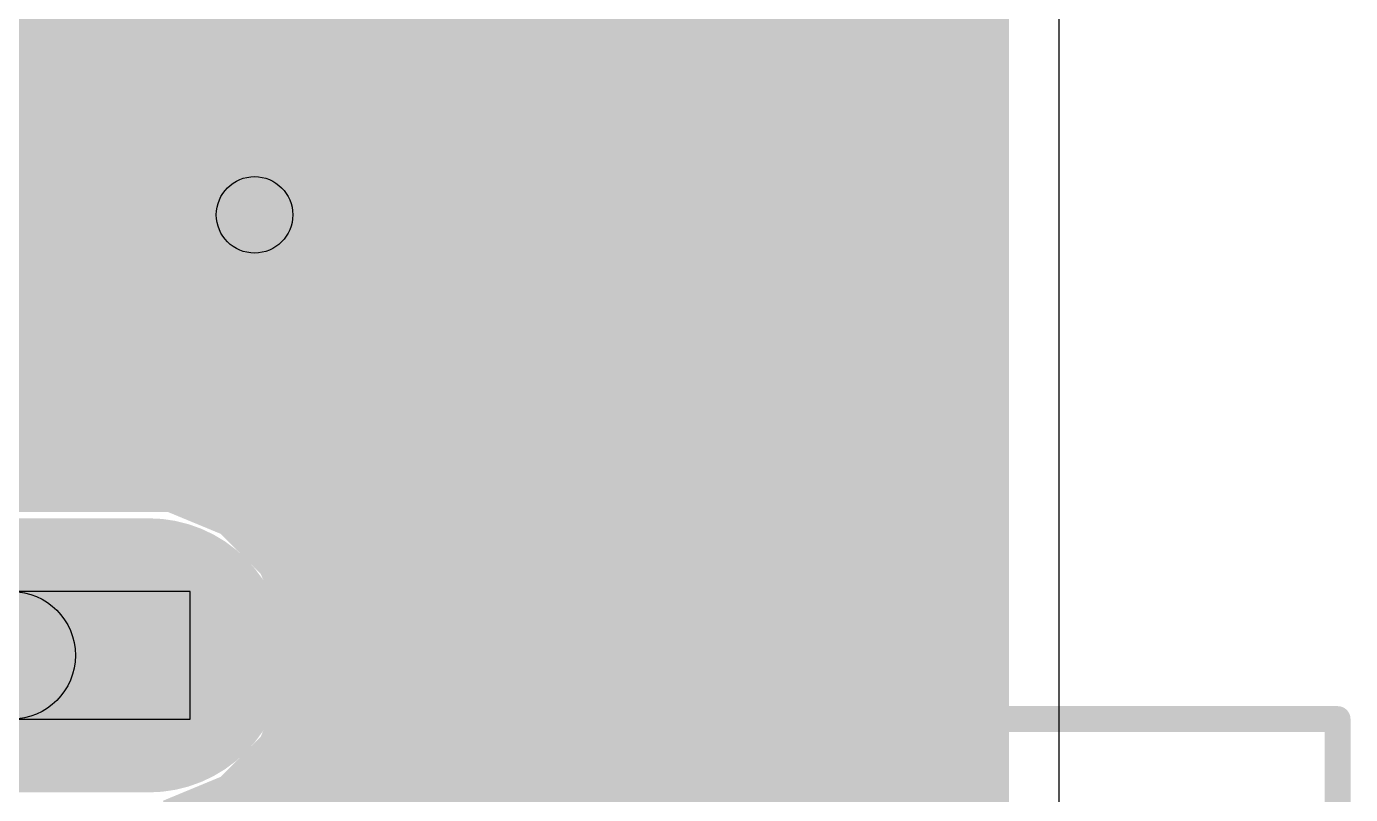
# Model space of a CAD drawing. Extents: x -4.6 to 54.3, y -4.7 to 51.3.
# Drawn here: x 43.93 to 54.32, y 27.84 to 33.86 of the extents above; entities that cross this region are included whole.
import ezdxf

# ---------------------------------------------------------------- set-up
doc = ezdxf.new("R2010")
doc.units = 0
for name, color, linetype in [('1', 22, 'CONTINUOUS'), ('16', 175, 'CONTINUOUS'), ('17', 82, 'CONTINUOUS'), ('18', 82, 'CONTINUOUS'), ('20', 7, 'CONTINUOUS'), ('21', 253, 'CONTINUOUS'), ('30', 253, 'CONTINUOUS'), ('31', 253, 'CONTINUOUS'), ('44', 253, 'CONTINUOUS'), ('46', 140, 'CONTINUOUS')]:
    doc.layers.add(name, color=color, linetype=linetype)

# ---------------------------------------------------------------- blocks, each defined once
blk = doc.blocks.new('RECT')
blk.add_solid([(-0.5, -0.5), (0.5, -0.5), (-0.5, 0.5), (0.5, 0.5)])
blk = doc.blocks.new('LONGP100')
at = {"const_width": 1}
blk.add_lwpolyline([(-0.5, 0), (0.5, 0)], dxfattribs=at)
at = {"const_width": 0.5}
for points in [[(-0.5, 0.25, 1), (-0.5, -0.25)], [(0.5, -0.25, 1), (0.5, 0.25)]]:
    blk.add_lwpolyline(points, format="xyb", dxfattribs=at)
blk = doc.blocks.new('SQUAREV')
blk.add_solid([(-0.5, -0.5), (0.5, -0.5), (-0.5, 0.5), (0.5, 0.5)])

msp = doc.modelspace()

# ---------------------------------------------------------------- linework, layer by layer
at = {"layer": '1', "const_width": 0.4064}
for points in [[(51.435, 50.7618), (51.435, 0.635)], [(48.2583, 33.1582), (47.2301, 34.1864)], [(41.91, 33.655), (47.01, 33.655)], [(47.01, 33.655), (48.635, 32.03)], [(47.6853, 33.7312), (51.435, 33.7312)], [(48.0917, 33.3248), (51.435, 33.3248)], [(49.2709, 33.1582), (48.2583, 33.1582)], [(49.4632, 32.9659), (49.2709, 33.1582)], [(44.9032, 32.9659), (44.7455, 33.1236)], [(44.7455, 33.1236), (46.7899, 33.1236)], [(46.7899, 33.1236), (47.8068, 32.1067)], [(44.9032, 31.0941), (44.9032, 32.9659)], [(49.4632, 31.0941), (49.4632, 32.9659)], [(44.9032, 32.9184), (46.9951, 32.9184)], [(49.4632, 32.9184), (51.435, 32.9184)], [(44.9032, 32.512), (47.4015, 32.512)], [(49.4632, 32.512), (51.435, 32.512)], [(44.9032, 32.1056), (47.8068, 32.1056)], [(47.8068, 32.1067), (47.8068, 31.9533)], [(49.4632, 32.1056), (51.435, 32.1056)], [(44.075, 32.03), (42.825, 32.03)], [(46.355, 29.75), (48.635, 32.03)], [(47.8068, 31.9533), (45.8236, 29.9701)], [(44.9032, 31.6992), (47.5527, 31.6992)], [(49.4632, 31.6992), (51.435, 31.6992)], [(44.9032, 31.2928), (47.1463, 31.2928)], [(49.4632, 31.2928), (51.435, 31.2928)], [(44.7109, 30.9018), (44.9032, 31.0941)], [(49.2709, 30.9018), (49.4632, 31.0941)], [(43.0679, 30.8864), (46.7399, 30.8864)], [(43.4391, 30.9018), (44.7109, 30.9018)], [(46.8864, 29.5299), (48.2583, 30.9018)], [(48.2429, 30.8864), (51.435, 30.8864)], [(48.2583, 30.9018), (49.2709, 30.9018)], [(42.6615, 30.48), (46.3335, 30.48)], [(47.8365, 30.48), (51.435, 30.48)], [(45.0792, 30.2582), (42.5508, 30.2582)], [(45.5674, 30.056), (45.0792, 30.2582)], [(45.5249, 30.0736), (45.9271, 30.0736)], [(45.8236, 29.7998), (45.5674, 30.056)], [(47.4301, 30.0736), (51.435, 30.0736)], [(45.8236, 29.9701), (45.8236, 29.7998)], [(46.355, 27.305), (46.355, 29.75)], [(47.0237, 29.6672), (51.435, 29.6672)], [(46.8864, 27.0849), (46.8864, 29.5299)], [(46.8864, 29.2608), (51.435, 29.2608)], [(46.8864, 28.8544), (51.435, 28.8544)], [(46.8864, 28.448), (51.435, 28.448)], [(45.5674, 27.804), (45.8236, 28.0602)], [(45.8236, 28.0602), (45.8236, 27.5251)], [(45.805, 28.0416), (45.8236, 28.0416)], [(46.8864, 28.0416), (51.435, 28.0416)], [(45.0792, 27.6018), (45.5674, 27.804)], [(45.1598, 27.6352), (45.8236, 27.6352)], [(46.8864, 27.6352), (51.435, 27.6352)]]:
    msp.add_lwpolyline(points, dxfattribs=at)
at = {"layer": '1', "const_width": 0.2032}
for points in [[(47.0818, 33.7268, 1), (46.9382, 33.5832)], [(47.01, 33.5534, 1), (47.01, 33.7566)], [(47.6853, 33.8328, 1), (47.6853, 33.6296)], [(51.435, 33.6296, 1), (51.435, 33.8328)], [(48.0917, 33.4264, 1), (48.0917, 33.2232)], [(51.435, 33.2232, 1), (51.435, 33.4264)], [(48.2583, 33.2598, 1), (48.2583, 33.0566)], [(49.3428, 33.23, 1), (49.1991, 33.0864)], [(49.2709, 33.0566, 1), (49.2709, 33.2598)], [(44.7455, 33.2252, 1), (44.7455, 33.022)], [(44.8174, 33.1954, 1), (44.6737, 33.0518)], [(46.8617, 33.1954, 1), (46.718, 33.0518)], [(46.7899, 33.022, 1), (46.7899, 33.2252)], [(48.1865, 33.0864, 1), (48.3302, 33.23)], [(45.0048, 32.9659, 1), (44.8016, 32.9659)], [(44.8314, 32.8941, 1), (44.975, 33.0378)], [(49.5648, 32.9659, 1), (49.3616, 32.9659)], [(49.3914, 32.8941, 1), (49.535, 33.0378)], [(44.9032, 33.02, 1), (44.9032, 32.8168)], [(46.9951, 32.8168, 1), (46.9951, 33.02)], [(49.4632, 33.02, 1), (49.4632, 32.8168)], [(51.435, 32.8168, 1), (51.435, 33.02)], [(44.9032, 32.6136, 1), (44.9032, 32.4104)], [(47.4015, 32.4104, 1), (47.4015, 32.6136)], [(49.4632, 32.6136, 1), (49.4632, 32.4104)], [(51.435, 32.4104, 1), (51.435, 32.6136)], [(44.9032, 32.2072, 1), (44.9032, 32.004)], [(47.9084, 32.1067, 1), (47.7052, 32.1067)], [(47.8068, 32.004, 1), (47.8068, 32.2072)], [(49.4632, 32.2072, 1), (49.4632, 32.004)], [(51.435, 32.004, 1), (51.435, 32.2072)], [(44.075, 31.9284, 1), (44.075, 32.1316)], [(47.735, 32.0348, 1), (47.8786, 32.1785)], [(48.7068, 31.9582, 1), (48.5632, 32.1018)], [(48.5632, 31.9582, 1), (48.7068, 32.1018)], [(47.8786, 31.8815, 1), (47.735, 32.0252)], [(47.7052, 31.9533, 1), (47.9084, 31.9533)], [(44.9032, 31.8008, 1), (44.9032, 31.5976)], [(47.5527, 31.5976, 1), (47.5527, 31.8008)], [(49.4632, 31.8008, 1), (49.4632, 31.5976)], [(51.435, 31.5976, 1), (51.435, 31.8008)], [(44.9032, 31.3944, 1), (44.9032, 31.1912)], [(47.1463, 31.1912, 1), (47.1463, 31.3944)], [(49.4632, 31.3944, 1), (49.4632, 31.1912)], [(51.435, 31.1912, 1), (51.435, 31.3944)], [(44.975, 31.0222, 1), (44.8314, 31.1659)], [(49.535, 31.0222, 1), (49.3914, 31.1659)], [(44.8016, 31.0941, 1), (45.0048, 31.0941)], [(49.3616, 31.0941, 1), (49.5648, 31.0941)], [(44.6391, 30.9736, 1), (44.7828, 30.83)], [(44.7109, 30.8002, 1), (44.7109, 31.0034)], [(46.7399, 30.7848, 1), (46.7399, 30.988)], [(48.2429, 30.988, 1), (48.2429, 30.7848)], [(48.2583, 31.0034, 1), (48.2583, 30.8002)], [(48.3302, 30.83, 1), (48.1865, 30.9736)], [(49.1991, 30.9736, 1), (49.3428, 30.83)], [(49.2709, 30.8002, 1), (49.2709, 31.0034)], [(51.435, 30.7848, 1), (51.435, 30.988)], [(46.3335, 30.3784, 1), (46.3335, 30.5816)], [(47.8365, 30.5816, 1), (47.8365, 30.3784)], [(51.435, 30.3784, 1), (51.435, 30.5816)], [(45.1181, 30.3521, 1), (45.0403, 30.1643)], [(45.0792, 30.1566, 1), (45.0792, 30.3598)], [(45.5249, 30.1752, 1), (45.5249, 29.972)], [(45.6392, 30.1278, 1), (45.4955, 29.9841)], [(45.5285, 29.9621, 1), (45.6062, 30.1499)], [(45.9271, 29.972, 1), (45.9271, 30.1752)], [(47.4301, 30.1752, 1), (47.4301, 29.972)], [(51.435, 29.972, 1), (51.435, 30.1752)], [(45.9252, 29.9701, 1), (45.722, 29.9701)], [(45.7518, 30.042, 1), (45.8954, 29.8983)], [(45.7518, 29.7279, 1), (45.8954, 29.8716)], [(46.4566, 29.75, 1), (46.2534, 29.75)], [(46.2832, 29.8218, 1), (46.4268, 29.6782)], [(45.722, 29.7998, 1), (45.9252, 29.7998)], [(47.0237, 29.7688, 1), (47.0237, 29.5656)], [(51.435, 29.5656, 1), (51.435, 29.7688)], [(46.988, 29.5299, 1), (46.7848, 29.5299)], [(46.8146, 29.6017, 1), (46.9582, 29.458)], [(46.8864, 29.3624, 1), (46.8864, 29.1592)], [(51.435, 29.1592, 1), (51.435, 29.3624)], [(46.8864, 28.956, 1), (46.8864, 28.7528)], [(51.435, 28.7528, 1), (51.435, 28.956)], [(46.8864, 28.5496, 1), (46.8864, 28.3464)], [(51.435, 28.3464, 1), (51.435, 28.5496)], [(45.9252, 28.0602, 1), (45.722, 28.0602)], [(45.8954, 27.9884, 1), (45.7518, 28.1321)], [(45.805, 28.1432, 1), (45.805, 27.94)], [(45.8236, 27.94, 1), (45.8236, 28.1432)], [(46.8864, 28.1432, 1), (46.8864, 27.94)], [(51.435, 27.94, 1), (51.435, 28.1432)], [(45.4955, 27.8758, 1), (45.6392, 27.7322)], [(45.6062, 27.7101, 1), (45.5285, 27.8979)]]:
    msp.add_lwpolyline(points, format="xyb", dxfattribs=at)
at = {"layer": '16', "const_width": 0.4064}
for points in [[(51.435, 50.7618), (51.435, 0.635)], [(34.1864, 33.7312), (51.435, 33.7312)], [(34.1864, 33.3248), (51.435, 33.3248)], [(34.1864, 32.9184), (51.435, 32.9184)], [(34.1864, 32.512), (51.435, 32.512)], [(34.1864, 32.1056), (51.435, 32.1056)], [(34.1864, 31.6992), (51.435, 31.6992)], [(34.1864, 31.2928), (51.435, 31.2928)], [(34.1864, 30.8864), (51.435, 30.8864)], [(37.0632, 30.48), (51.435, 30.48)], [(45.0792, 30.2582), (42.5508, 30.2582)], [(45.5674, 30.056), (45.0792, 30.2582)], [(45.5249, 30.0736), (51.435, 30.0736)], [(45.941, 29.6824), (45.5674, 30.056)], [(46.1432, 29.1942), (45.941, 29.6824)], [(45.9473, 29.6672), (51.435, 29.6672)], [(46.1156, 29.2608), (51.435, 29.2608)], [(46.1432, 28.6658), (46.1432, 29.1942)], [(46.1432, 28.8544), (51.435, 28.8544)], [(45.941, 28.1776), (46.1432, 28.6658)], [(46.053, 28.448), (51.435, 28.448)], [(45.5674, 27.804), (45.941, 28.1776)], [(45.805, 28.0416), (51.435, 28.0416)], [(45.0792, 27.6018), (45.5674, 27.804)], [(45.1598, 27.6352), (51.435, 27.6352)]]:
    msp.add_lwpolyline(points, dxfattribs=at)
at = {"layer": '16', "const_width": 0.2032}
for points in [[(51.435, 33.6296, 1), (51.435, 33.8328)], [(51.435, 33.2232, 1), (51.435, 33.4264)], [(51.435, 32.8168, 1), (51.435, 33.02)], [(51.435, 32.4104, 1), (51.435, 32.6136)], [(51.435, 32.004, 1), (51.435, 32.2072)], [(51.435, 31.5976, 1), (51.435, 31.8008)], [(51.435, 31.1912, 1), (51.435, 31.3944)], [(51.435, 30.7848, 1), (51.435, 30.988)], [(51.435, 30.3784, 1), (51.435, 30.5816)], [(45.1181, 30.3521, 1), (45.0403, 30.1643)], [(45.0792, 30.1566, 1), (45.0792, 30.3598)], [(45.5249, 30.1752, 1), (45.5249, 29.972)], [(45.6392, 30.1278, 1), (45.4955, 29.9841)], [(45.5285, 29.9621, 1), (45.6062, 30.1499)], [(51.435, 29.972, 1), (51.435, 30.1752)], [(46.0349, 29.7212, 1), (45.8471, 29.6435)], [(45.9473, 29.7688, 1), (45.9473, 29.5656)], [(45.8691, 29.6105, 1), (46.0128, 29.7542)], [(51.435, 29.5656, 1), (51.435, 29.7688)], [(46.1156, 29.3624, 1), (46.1156, 29.1592)], [(46.2448, 29.1942, 1), (46.0416, 29.1942)], [(51.435, 29.1592, 1), (51.435, 29.3624)], [(46.0493, 29.1553, 1), (46.2371, 29.2331)], [(46.1432, 28.956, 1), (46.1432, 28.7528)], [(51.435, 28.7528, 1), (51.435, 28.956)], [(46.2371, 28.6269, 1), (46.0493, 28.7047)], [(46.0416, 28.6658, 1), (46.2448, 28.6658)], [(46.053, 28.5496, 1), (46.053, 28.3464)], [(51.435, 28.3464, 1), (51.435, 28.5496)], [(46.0128, 28.1058, 1), (45.8691, 28.2495)], [(45.8471, 28.2165, 1), (46.0349, 28.1388)], [(45.805, 28.1432, 1), (45.805, 27.94)], [(51.435, 27.94, 1), (51.435, 28.1432)], [(45.4955, 27.8758, 1), (45.6392, 27.7322)], [(45.6062, 27.7101, 1), (45.5285, 27.8979)]]:
    msp.add_lwpolyline(points, format="xyb", dxfattribs=at)
at = {"layer": '20'}
msp.add_line((52.03, -0.16), (52.03, 51.265), dxfattribs=at)
at = {"layer": '21', "const_width": 0.2032}
for points in [[(54.215, 28.43), (46.265, 28.43)], [(54.215, 19.83), (54.215, 28.43)]]:
    msp.add_lwpolyline(points, dxfattribs=at)
at = {"layer": '21', "const_width": 0.1016}
for points in [[(46.265, 28.4808, 1), (46.265, 28.3792)], [(54.2658, 28.43, 1), (54.1642, 28.43)], [(54.215, 28.3792, 1), (54.215, 28.4808)]]:
    msp.add_lwpolyline(points, format="xyb", dxfattribs=at)
at = {"layer": '44'}
for centre, radius in [((45.72, 32.385), 0.3), ((43.815, 28.93), 0.5)]:
    msp.add_circle(centre, radius, dxfattribs=at)
at = {"layer": '46'}
for p, q in [((45.215, 29.43), (42.415, 29.43)), ((45.215, 28.43), (45.215, 29.43)), ((42.415, 28.43), (45.215, 28.43))]:
    msp.add_line(p, q, dxfattribs=at)

# ---------------------------------------------------------------- block references
at = {"layer": '1', "yscale": 1.6}
for p in [(44.075, 32.03), (48.635, 32.03)]:
    msp.add_blockref('RECT', p, dxfattribs=at)
at = {"layer": '17', "xscale": 2, "yscale": 2, "rotation": 180}
msp.add_blockref('LONGP100', (43.815, 28.93), dxfattribs=at)
msp.add_blockref('LONGP100', (43.815, 28.93), dxfattribs=at)
at = {"layer": '18', "xscale": 1.08, "yscale": 1.08}
msp.add_blockref('SQUAREV', (45.72, 32.385), dxfattribs=at)
msp.add_blockref('SQUAREV', (45.72, 32.385), dxfattribs=at)
at = {"layer": '21', "xscale": 0.8636, "yscale": 0.762}
msp.add_blockref('RECT', (46.355, 34.1884), dxfattribs=at)
at = {"layer": '30', "xscale": 1.23, "yscale": 1.23}
msp.add_blockref('SQUAREV', (45.72, 32.385), dxfattribs=at)
at = {"layer": '30', "xscale": 2.15, "yscale": 2.15, "rotation": 180}
msp.add_blockref('LONGP100', (43.815, 28.93), dxfattribs=at)
at = {"layer": '31', "yscale": 1.6}
for p in [(44.075, 32.03), (48.635, 32.03)]:
    msp.add_blockref('RECT', p, dxfattribs=at)

doc.saveas('drawing.dxf')
